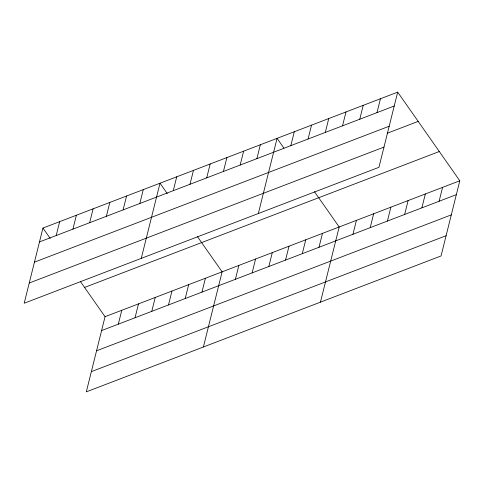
<?xml version="1.0" encoding="UTF-8"?>
<svg xmlns="http://www.w3.org/2000/svg" width="484" height="484" viewBox="0 0 484 484"><rect width="100%" height="100%" fill="white"/><g stroke="black" fill="none" stroke-linecap="round" stroke-linejoin="round"><path stroke-width="0.73" d="M42.943 228.055L24.2 303.226L378.942 167.313L397.685 92.142L42.943 228.055L50.203 238.412M56.205 235.526L59.665 221.648M72.927 229.12L76.387 215.241M89.655 222.713L93.116 208.834M106.377 216.306L109.838 202.421M123.099 209.899L126.56 196.014M80.338 281.41L105.058 316.687L86.315 391.858L441.057 255.945L459.8 180.774L397.685 92.142M139.822 203.492L143.282 189.607M118.32 324.159L121.78 310.28M141.267 258.377L160.01 183.2L167.264 193.564M135.042 317.752L138.503 303.873M173.272 190.672L176.733 176.793M151.77 311.345L155.231 297.466M189.994 184.265L193.455 170.386M168.493 304.938L171.953 291.059M206.716 177.858L210.177 163.979M185.215 298.531L188.675 284.652M223.439 171.451L226.899 157.572M201.937 292.124L205.398 278.246M240.167 165.044L243.627 151.165M203.383 347.01L222.126 271.839L197.399 236.561M256.889 158.637L260.35 144.758M235.387 279.31L238.848 265.432M258.329 213.523L277.072 138.351L283.902 148.098M252.11 272.903L255.57 259.019M290.842 145.63L294.302 131.751M268.832 266.496L272.292 252.612M308.072 139.029L311.533 125.144M285.554 260.083L289.015 246.205M325.302 132.422L328.763 118.544M302.282 253.677L305.743 239.798M342.533 125.822L345.993 111.943M319.004 247.27L322.465 233.391M359.763 119.221L363.224 105.343M320.444 302.155L339.187 226.984L314.467 191.706M376.994 112.621L380.454 98.742M352.957 234.262L356.418 220.383M370.187 227.661L373.648 213.783M387.418 221.061L390.878 207.182M404.648 214.46L408.109 200.576M421.879 207.854L425.339 193.975M439.109 201.253L442.57 187.375M39.482 241.933L394.224 106.02M34.437 262.159L389.178 126.245M387.17 133.269L418.182 121.387M29.246 283.001L383.987 147.088M84.561 287.435L439.303 151.522M105.058 316.687L459.8 180.774M101.598 330.566L456.339 194.653M96.552 350.797L451.294 214.878M91.361 371.633L446.103 235.72"/></g></svg>
